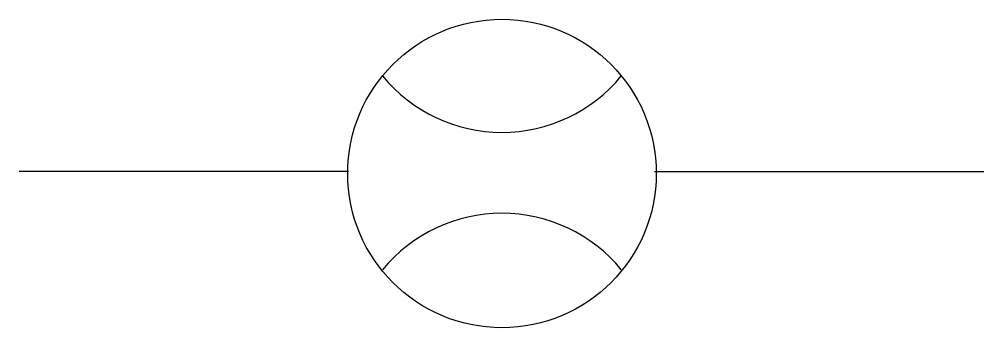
# Model space of a CAD drawing. Extents: x 388.3 to 411.7, y 97 to 104.5.
import ezdxf

# ---------------------------------------------------------------- set-up
doc = ezdxf.new("R2010")
doc.units = 0
doc.header["$LTSCALE"] = 5
doc.header["$MEASUREMENT"] = 0
doc.layers.add('11', color=1, linetype='CONTINUOUS')

msp = doc.modelspace()

# ---------------------------------------------------------------- linework, layer by layer
at = {"layer": '11'}
for p, q in [((396.297, 100.837), (388.297, 100.837)), ((403.743, 100.837), (411.743, 100.837))]:
    msp.add_line(p, q, dxfattribs=at)
msp.add_circle((400.031, 100.789), 3.75, dxfattribs=at)
for centre, start, end in [((400.031, 105.539), 219.2965, 320.7035), ((400.031, 96.072), 39.2965, 140.7035)]:
    msp.add_arc(centre, 3.75, start, end, dxfattribs=at)

doc.saveas('drawing.dxf')
